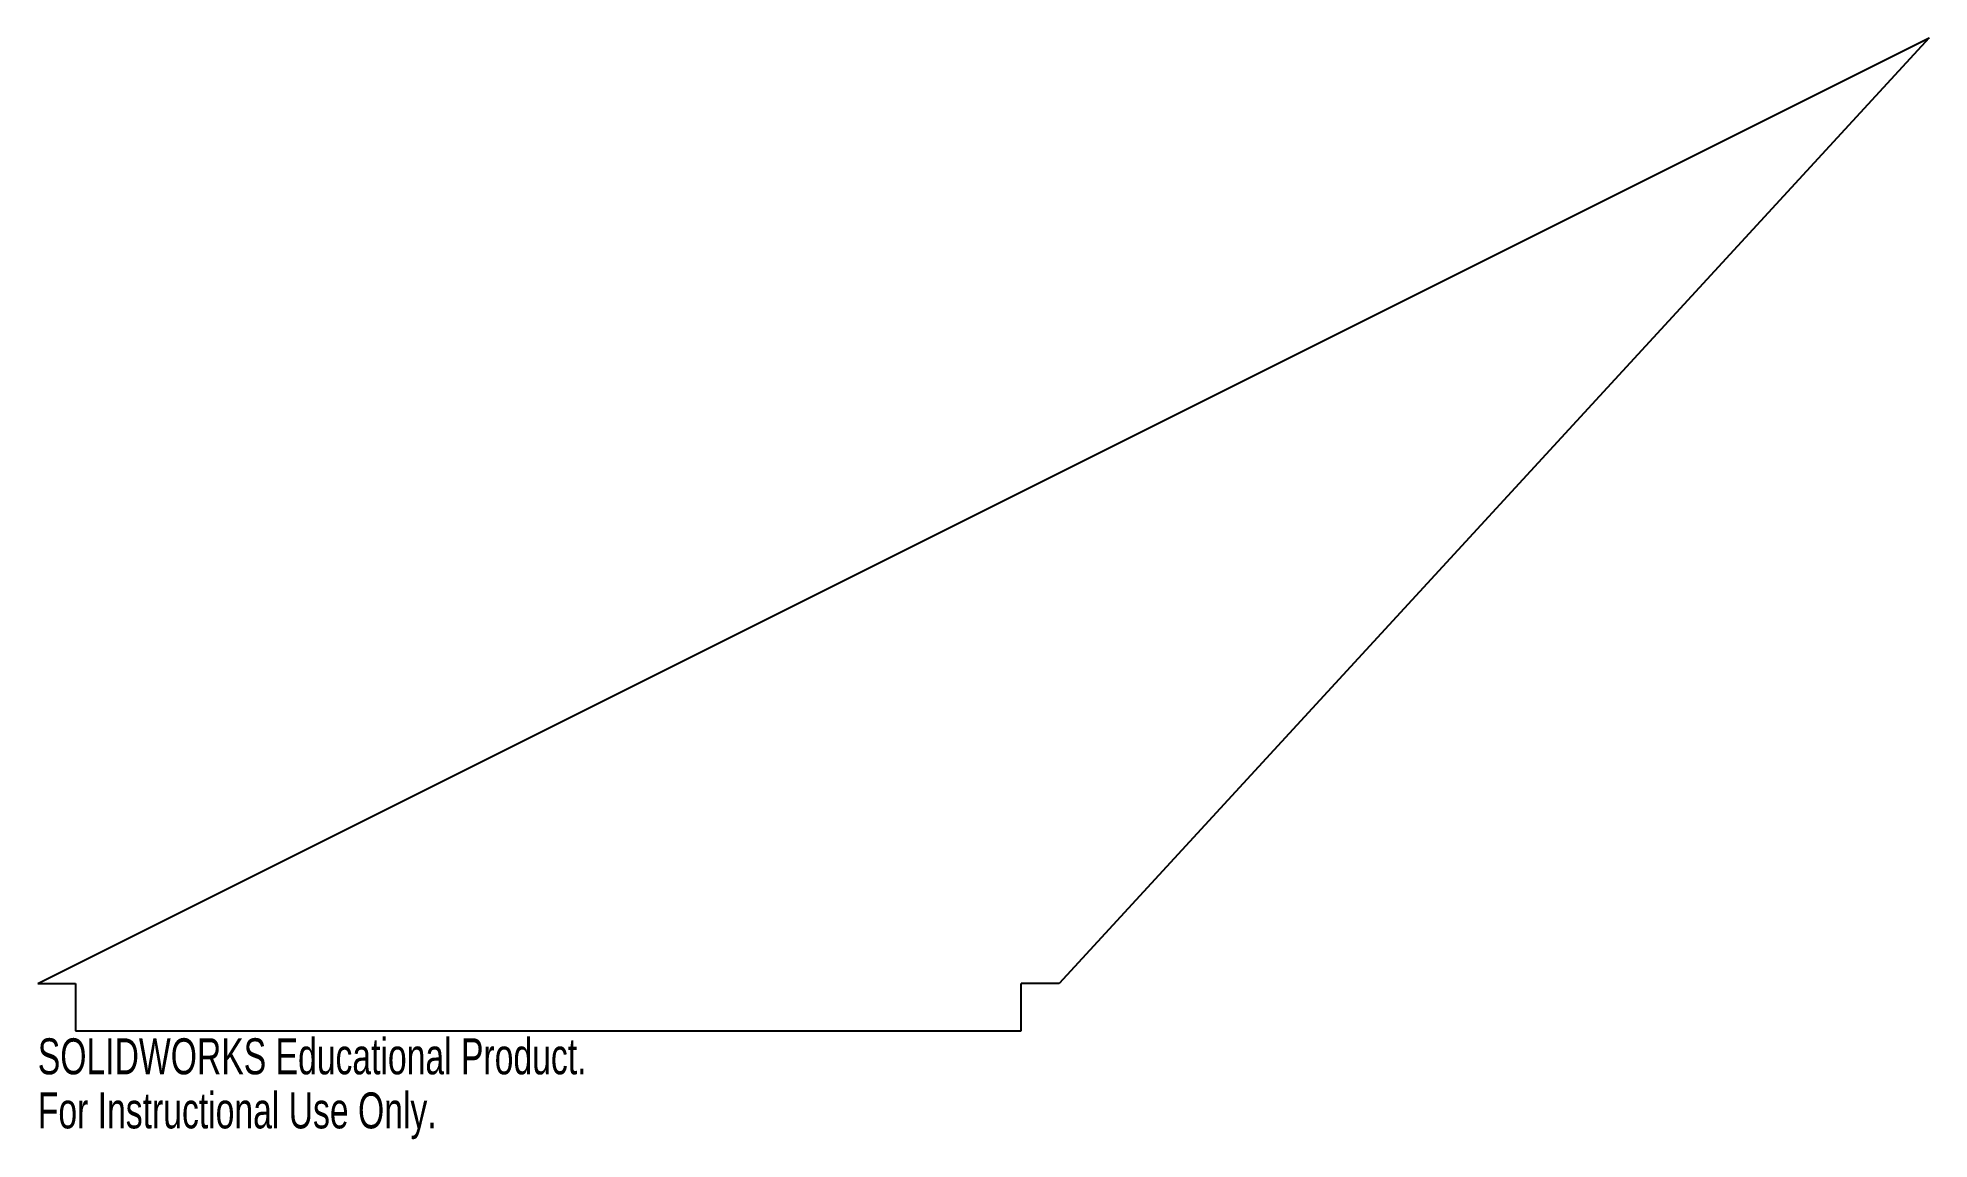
# Model space of a CAD drawing. Header units: inches. Extents: x 0 to 10, y -0.8 to 5.
import ezdxf

# ---------------------------------------------------------------- set-up
doc = ezdxf.new("R2010")
doc.units = ezdxf.units.IN
doc.header["$MEASUREMENT"] = 0
doc.styles.add('SLDTEXTSTYLE0', font='TXT', dxfattribs={"width": 0.7})

msp = doc.modelspace()

# ---------------------------------------------------------------- linework, layer by layer
at = {"color": 7, "linetype": 'Continuous', "lineweight": 25}
for p, q in [((0, 0), (10, 5)), ((10, 5), (5.4, 0)), ((0, 0), (0.2, 0)), ((0.2, 0), (0.2, -0.25)), ((5.4, 0), (5.2, 0)), ((5.2, -0.25), (5.2, 0)), ((0.2, -0.25), (5.2, -0.25))]:
    msp.add_line(p, q, dxfattribs=at)

# ---------------------------------------------------------------- texts
at = {"color": 7, "linetype": 'Continuous', "char_height": 0.1903, "attachment_point": 1, "style": 'SLDTEXTSTYLE0'}
for s, insert in [('SOLIDWORKS Educational Product.', (0, -0.29)), ('For Instructional Use Only.', (0, -0.576))]:
    msp.add_mtext(s, dxfattribs=dict(at, insert=insert))

doc.saveas('drawing.dxf')
